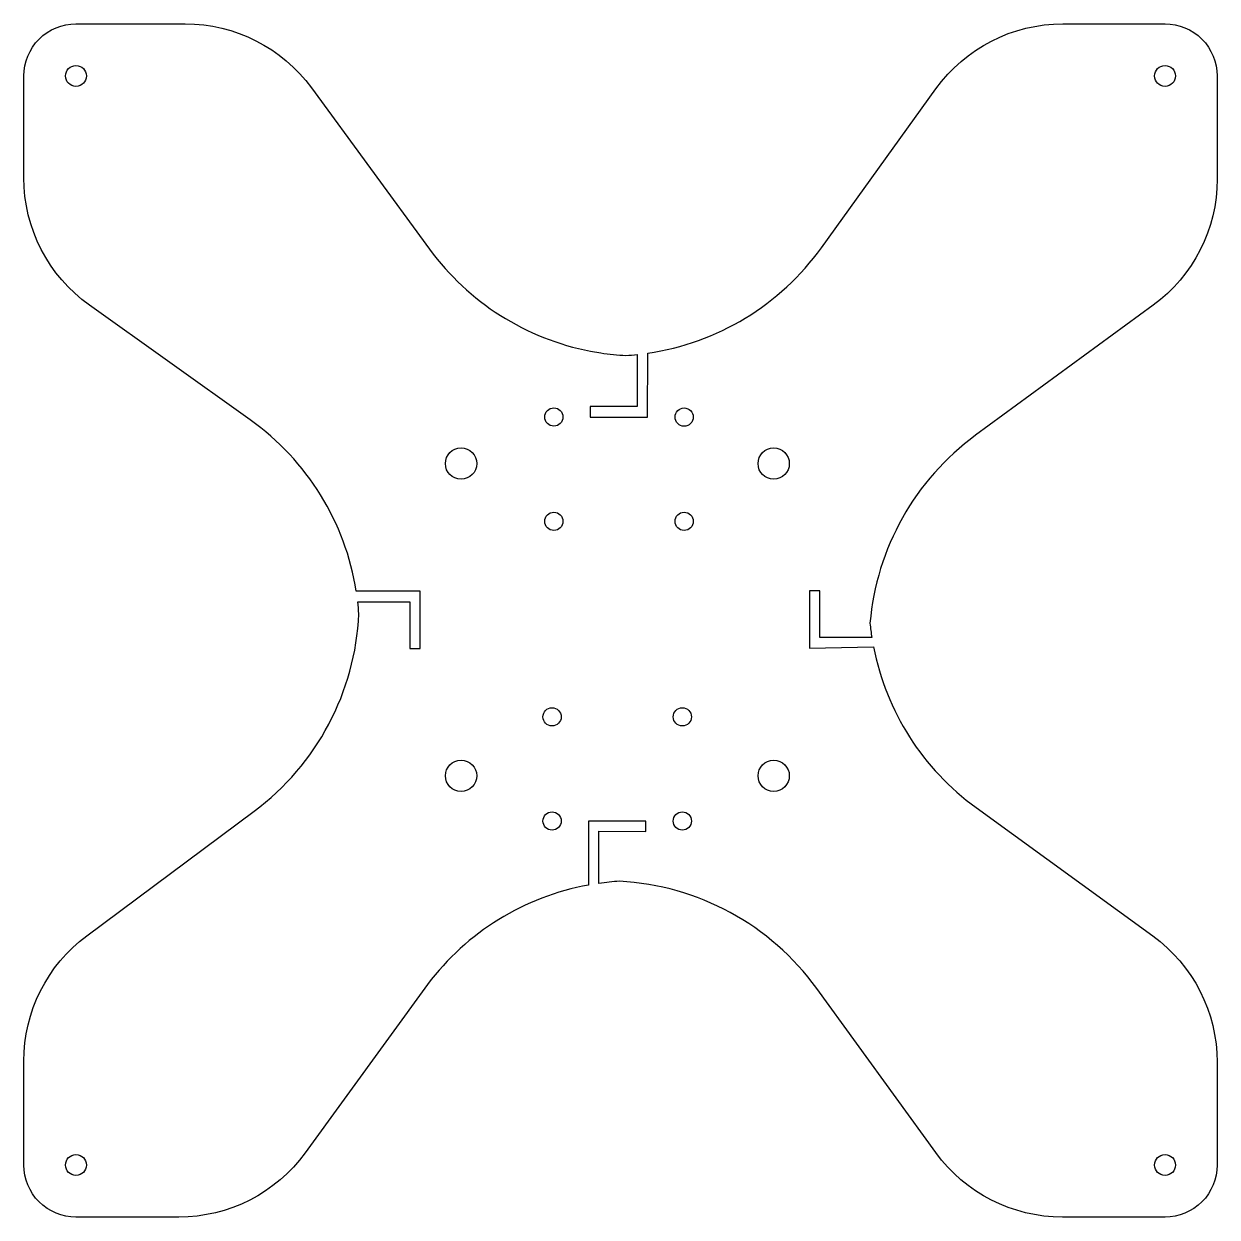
# Model space of a CAD drawing. Header units: millimetres. Extents: x 38 to 267, y 40 to 269.
import ezdxf

# ---------------------------------------------------------------- set-up
doc = ezdxf.new("R2010")
doc.units = ezdxf.units.MM
doc.layers.get('0').update_dxf_attribs({"linetype": 'CONTINUOUS'})

msp = doc.modelspace()

# ---------------------------------------------------------------- linework, layer by layer
msp.add_lwpolyline([(146.64, 103.81, 0.188037), (115.73, 84.73), (92.26, 52.44, -0.240013), (67.99, 40.08), (48.27, 40.08, -0.414214), (38.27, 50.08), (38.27, 70.01, -0.236993), (50.35, 94.08), (82.47, 117.99, 0.225107), (102.56, 155.84, 0.011784), (102.35, 158.19), (112.35, 158.18), (112.34, 149.18), (114.34, 149.18), (114.35, 160.18), (102.07, 160.19, 0.201174), (81.73, 193.07), (50.85, 215.11, -0.242346), (38.27, 239.53), (38.27, 259.08, -0.414214), (48.27, 269.08), (69.25, 269.08, -0.239064), (93.45, 256.8), (116.14, 225.82, 0.189186), (147, 206.27), (149, 205.93, 0.024248), (153.82, 205.44, 0.010863), (155.99, 205.62), (155.98, 195.62), (146.98, 195.62), (146.98, 193.62), (157.98, 193.62), (157.99, 205.87, 0.203154), (191.34, 226.12), (213.29, 256.61, -0.241192), (237.64, 269.08), (257.27, 269.08, -0.414214), (267.27, 259.08), (267.27, 239.29, -0.239064), (255, 215.09), (220.93, 190.13, 0.216739), (200.65, 154.04, 0.013827), (201.01, 151.29), (191.01, 151.29), (191.01, 160.29), (189.01, 160.29), (189.01, 149.29), (201.32, 149.52, 0.189564), (221.01, 118.67), (254.9, 94.06, -0.240152), (267.27, 69.79), (267.27, 50.08, -0.414214), (257.27, 40.08), (237.57, 40.08, -0.240247), (213.29, 52.46), (190.43, 83.97, 0.22634), (152.59, 104.53, 0.0199), (148.64, 104.13), (148.64, 114.13), (157.63, 114.09), (157.64, 116.09), (146.64, 116.09)], format="xyb", close=True)
for centre, radius in [((48.27, 259.08), 2), ((257.27, 259.08), 2), ((139.98, 193.62), 1.75), ((164.98, 193.61), 1.75), ((122.17, 184.69), 3), ((182.17, 184.69), 3), ((139.98, 173.62), 1.75), ((164.98, 173.62), 1.75), ((139.64, 136.09), 1.75), ((164.64, 136.09), 1.75), ((122.17, 124.78), 3), ((182.17, 124.78), 3), ((139.64, 116.09), 1.75), ((164.64, 116.09), 1.75), ((48.27, 50.08), 2), ((257.27, 50.08), 2)]:
    msp.add_circle(centre, radius)

doc.saveas('drawing.dxf')
